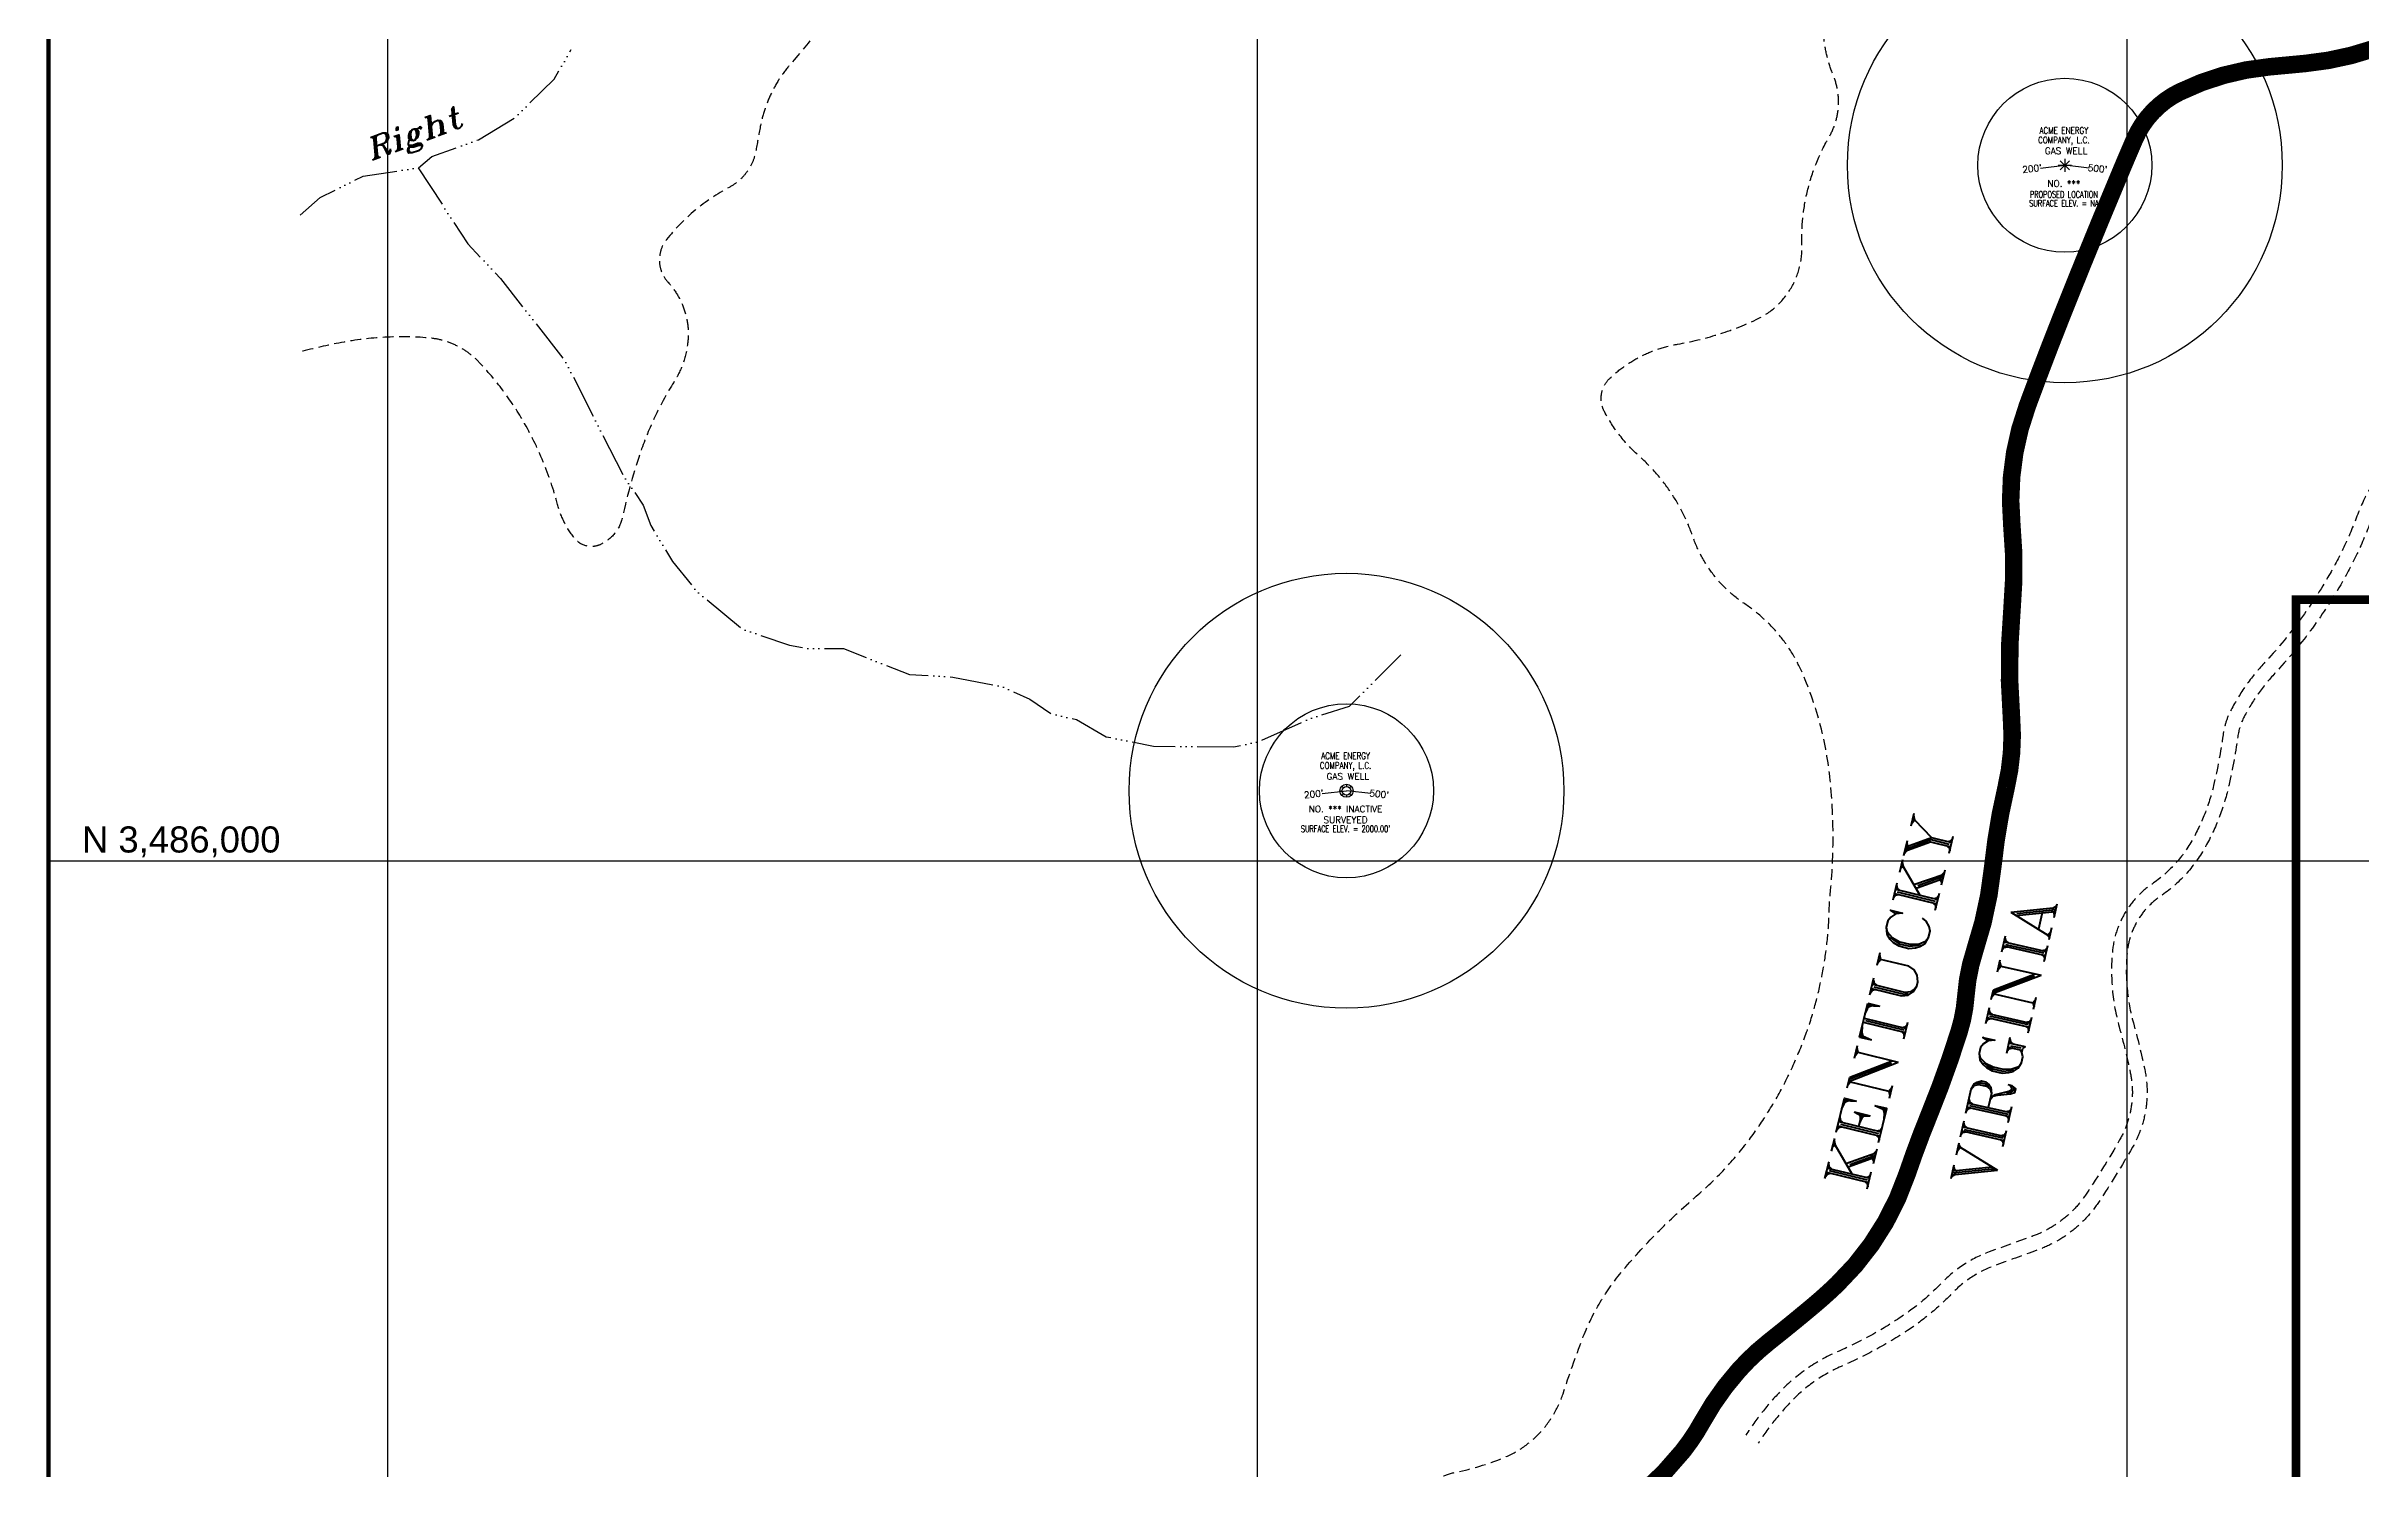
# Model space of a CAD drawing. Header units: inches. Extents: x 10131215 to 10153225, y 3476725 to 3491422.
# Drawn here: x 10131215 to 10136539, y 3484601 to 3487874 of the extents above; entities that cross this region are included whole.
import ezdxf
from ezdxf.enums import TextEntityAlignment as Align

# ---------------------------------------------------------------- set-up
doc = ezdxf.new("R2010")
doc.units = ezdxf.units.IN
doc.header["$LTSCALE"] = 100
doc.header["$MEASUREMENT"] = 0
for name, pattern in [('CENTER', [2, 1.25, -0.25, 0.25, -0.25]), ('DASHDOT', [1, 0.5, -0.25, 0, -0.25]), ('DASHED2', [0.375, 0.25, -0.125]), ('PHANTOMX2', [5, 2.5, -0.5, 0.5, -0.5, 0.5, -0.5]), ('STREAM', [1.5, 1, -0.125, 0, -0.125, 0, -0.125, 0, -0.125])]:
    doc.linetypes.add(name, pattern=pattern)
for name, color, linetype in [('BOUNDARY-MINE LIMITS', 30, 'DASHDOT'), ('BOUNDARY-STATE', 90, 'PHANTOMX2'), ('ELEVATIONS-UPEER MASON-CONTOURS', 175, 'CONTINUOUS'), ('GAS WELLS-EXISTING-INACTIVE', 11, 'CONTINUOUS'), ('GAS WELLS-PROPOSED', 171, 'CONTINUOUS'), ('GRID COORDINATES-VA SOUTH NAD27', 252, 'CONTINUOUS'), ('PROPERTY LINES-MINERAL', 1, 'CENTER'), ('ROADS', 34, 'DASHED2'), ('TITLE BLOCK-LEGEND-BORDER', 7, 'CONTINUOUS'), ('WATER-SURFACE', 140, 'STREAM')]:
    doc.layers.add(name, color=color, linetype=linetype)
doc.styles.add('GRIDLINE LABEL', font='ARIAL.TTF', dxfattribs={"height": 60})
doc.styles.add('ROMANT', font='ROMANT.SHX', dxfattribs={"width": 2063.613351, "height": 165.089068})
doc.styles.get("Standard").update_dxf_attribs({"font": 'simplex.shx'})

msp = doc.modelspace()

# ---------------------------------------------------------------- linework, layer by layer
at = {"layer": 'BOUNDARY-MINE LIMITS', "const_width": 20}
msp.add_lwpolyline([(10140753, 3479084.4), (10139113.1, 3481748), (10135309.1, 3481748), (10135309.1, 3484078.5), (10136387.9, 3484078.5), (10136387.9, 3486601.2), (10138341.9, 3486601.2), (10138341.9, 3487699.8), (10142188.8, 3487699.8), (10142412.7, 3484892.3), (10142623.9, 3484306.7), (10142796.8, 3484074.3), (10143151.6, 3484065.3), (10143500.4, 3483618.4), (10143792.6, 3483818), (10144004.3, 3483755.4), (10144488.2, 3483062.4), (10144843, 3482463.4), (10144896.6, 3482347.2), (10144953.3, 3482314.4), (10145033.8, 3482290.6), (10145541.6, 3481817.9), (10145505.8, 3481770.2), (10145917.3, 3481350.1)], dxfattribs=at)
at = {"layer": 'BOUNDARY-STATE', "const_width": 20.7, "flags": 128}
msp.add_lwpolyline([(10131798.8, 3481598.6, -0.039474), (10131887.6, 3481676.5, 0.038751), (10131961.7, 3481741.2, 0.087139), (10132095.6, 3481936.8, 0.045284), (10132133.2, 3482044.1, 0.002231), (10132167, 3482181.6, -0.10675), (10132288.1, 3482432.5, -0.052167), (10132454.4, 3482605.2, 0.055844), (10132572.2, 3482729.3, 0.024046), (10132637.3, 3482824.5, -0.043685), (10132730.5, 3482949.9, -0.046446), (10132908.8, 3483116.6, 0.072507), (10132968.6, 3483178.6, 0.026404), (10133001.3, 3483229.8, -0.020709), (10133063.1, 3483328.7, -0.010585), (10133116.5, 3483403.4, -0.008208), (10133171.5, 3483474.5, 0.0395), (10133296, 3483658.2, -0.064039), (10133404.3, 3483802.2, -0.036644), (10133548.8, 3483930.2, -0.023442), (10133719.2, 3484047.9, 0.01433), (10133920.4, 3484181.5, -0.08864), (10134267.8, 3484344.3, -0.046017), (10134346.2, 3484357.6, 0.086569), (10134716.4, 3484452, 0.119892), (10134970.5, 3484649.8, 0.041824), (10135014.6, 3484716.2, -0.056021), (10135098.6, 3484835.1, -0.043379), (10135169.3, 3484901.9, 0.006743), (10135270.7, 3484984.5, 0.017049), (10135326.3, 3485034.4, 0.120382), (10135484.4, 3485283.4, -0.015334), (10135535.9, 3485421.7, 0.021053), (10135604.4, 3485612, 0.058515), (10135619.2, 3485690.6, -0.063209), (10135641, 3485800.6, 0.055344), (10135681, 3485987.2, -0.03287), (10135712.2, 3486172.5, 0.078174), (10135724.1, 3486328.8, -0.042498), (10135725.5, 3486582.8, 0.046229), (10135725, 3486771.6, -0.112379), (10135761.2, 3487050.2, -0.006394), (10135841.3, 3487259.3, -0.004875), (10135975.3, 3487587.2, -0.002349), (10136007.6, 3487663.1, -0.178273), (10136116.1, 3487777.1, -0.091362), (10136325.7, 3487836.2, 0.000371), (10136409, 3487844, 0.098619), (10136658.3, 3487918.6, 0.024038), (10136862.4, 3488039.8, 0.027468), (10137079.2, 3488200.9, 0.034094), (10137196.4, 3488312.7, 0.177302), (10137257.3, 3488461.1, 0.072181), (10137242.1, 3488604.8, 0.011242), (10137165.2, 3488880.8, -0.044633), (10137109.1, 3489150.2, -0.125314), (10137129.8, 3489304.4, 0.003409), (10137158.4, 3489376.9, 0.158878), (10137164.3, 3489486, -0.062263), (10137136.4, 3489688.7, -0.04316), (10137156, 3489954, 0.006878), (10137183.8, 3490143, 0.034062), (10137194.5, 3490310.1, 0.04574), (10137181, 3490452, -0.002502), (10137178.1, 3490467.7, -0.002502)], format="xyb", dxfattribs=at)
at = {"layer": 'ELEVATIONS-UPEER MASON-CONTOURS', "const_width": 5}
for points in [[(10136606.4, 3483342.8, -0.01078), (10136387.1, 3483319.6, 0.016182), (10136241.1, 3483302.5, 0.000004), (10136163.6, 3483290.9, 0.00002), (10136147.8, 3483288.5, 0.000001), (10135988.5, 3483264.7, 0.000023), (10135979, 3483263.3, 0.000342), (10135978.9, 3483263.2, 0), (10135880.2, 3483248.3, 0.000547), (10135806.8, 3483237.1, 0.000358), (10135694.4, 3483219.8)], [(10137623.4, 3484107.9, 0), (10137609.7, 3484100.7, -0.000133)]]:
    msp.add_lwpolyline(points, format="xyb", dxfattribs=at)
at = {"layer": 'GAS WELLS-EXISTING-INACTIVE'}
for p, q in [((10134194.2, 3486172.5), (10134197.8, 3486169)), ((10134204.8, 3486176.9), (10134204.8, 3486171.9)), ((10134211.9, 3486169), (10134215.4, 3486172.5)), ((10134189.8, 3486161.9), (10134194.8, 3486161.9)), ((10134194.2, 3486151.3), (10134197.8, 3486154.9)), ((10134204.8, 3486151.9), (10134204.8, 3486146.9)), ((10134211.9, 3486154.9), (10134215.4, 3486151.3)), ((10134214.8, 3486161.9), (10134219.8, 3486161.9))]:
    msp.add_line(p, q, dxfattribs=at)
for points in [[(10134006, 3486140.2, 0, 12, 0), (10134041.8, 3486144.1, 0, 0, 0), (10134104.7, 3486151, 0, 0, 0)], [(10134701.9, 3486107.6, 0, 12, 0), (10134666.1, 3486111.5, 0, 0, 0), (10134302, 3486151.3, 0, 0, 0)]]:
    msp.add_lwpolyline(points, format="xyseb", dxfattribs=at)
for points in [[(10134148.7, 3486155.8), (10134204.8, 3486161.9)], [(10134260.9, 3486155.8), (10134204.8, 3486161.9)]]:
    msp.add_lwpolyline(points, dxfattribs=at)
for radius in [500, 200, 15, 10]:
    msp.add_circle((10134204.8, 3486161.9), radius, dxfattribs=at)
at = {"layer": 'GAS WELLS-PROPOSED'}
for p, q in [((10135841.6, 3487600), (10135871.6, 3487600)), ((10135846, 3487589.4), (10135867.2, 3487610.6)), ((10135846, 3487610.6), (10135867.2, 3487589.4)), ((10135856.6, 3487615), (10135856.6, 3487585))]:
    msp.add_line(p, q, dxfattribs=at)
for points in [[(10135800.5, 3487593.8), (10135856.6, 3487600)], [(10135912.7, 3487593.8), (10135856.6, 3487600)]]:
    msp.add_lwpolyline(points, dxfattribs=at)
for points in [[(10135657.8, 3487578.3, 0, 12, 0), (10135693.6, 3487582.2, 0, 0, 0), (10135756.5, 3487589, 0, 0, 0)], [(10136353.7, 3487545.7, 0, 12, 0), (10136317.9, 3487549.6, 0, 0, 0), (10135953.8, 3487589.4, 0, 0, 0)]]:
    msp.add_lwpolyline(points, format="xyseb", dxfattribs=at)
for radius in [500, 200]:
    msp.add_circle((10135856.6, 3487600), radius, dxfattribs=at)
at = {"layer": 'GRID COORDINATES-VA SOUTH NAD27'}
for p, q in [((10132000, 3476730), (10132000, 3490730)), ((10134000, 3476730), (10134000, 3490730)), ((10136000, 3476730), (10136000, 3490730)), ((10153220, 3486000), (10131220, 3486000))]:
    msp.add_line(p, q, dxfattribs=at)
at = {"layer": 'PROPERTY LINES-MINERAL', "const_width": 20, "flags": 128}
msp.add_lwpolyline([(10132963.2, 3483140.1, 0.027093), (10132984.8, 3483167, 0.026404), (10133018.7, 3483219.9, -0.020709), (10133079.6, 3483317.4, -0.010585), (10133132.5, 3483391.4, -0.008208), (10133187.1, 3483462, 0.0395), (10133313.4, 3483648.3, -0.064039), (10133418.6, 3483788.3, -0.036644), (10133560.9, 3483914.3, -0.023442), (10133729.7, 3484030.9, 0.01433), (10133931.9, 3484165.2, -0.08864), (10134273, 3484324.9, -0.046017), (10134347.7, 3484337.7, 0.086569), (10134724.6, 3484433.8, 0.119892), (10134986.2, 3484637.4, 0.041824), (10135032.2, 3484706.6, -0.056021), (10135113.6, 3484821.8, -0.043379), (10135181.7, 3484886.2, 0.006743), (10135283.6, 3484969.2, 0.017049), (10135340.2, 3485020, 0.120382), (10135503.3, 3485276.9, -0.015334), (10135554.5, 3485414.1, 0.021053), (10135623.5, 3485606, 0.058515), (10135639.2, 3485689.2, -0.063209), (10135660, 3485794.2, 0.055344), (10135700.9, 3485985.1, -0.03287), (10135731.7, 3486167.9, 0.078174), (10135744.1, 3486330.4, -0.042498), (10135745.4, 3486581, 0.046229), (10135744.9, 3486773.5, -0.112379), (10135780, 3487043.3, -0.006394), (10135859.8, 3487251.9, -0.004875), (10135993.8, 3487579.5, -0.002349), (10136026, 3487655.2, -0.178273), (10136124.9, 3487759.2, -0.091362), (10136327.5, 3487816.3, 0.000371), (10136410.9, 3487824.1, 0.098619), (10136667.6, 3487901, 0.024038), (10136873.4, 3488023.1, 0.027468), (10137092, 3488185.5, 0.034094), (10137211.1, 3488299.2, 0.177302), (10137277.3, 3488460.3, 0.072181), (10137261.5, 3488609.8, 0.011242), (10137184.3, 3488886.6, -0.044633), (10137129, 3489152.6, -0.125314), (10137148.4, 3489296.9, 0.000701), (10137154.3, 3489311.8)], format="xyb", dxfattribs=at)
at = {"layer": 'ROADS', "flags": 128}
for points in [[(10135901.5, 3490467.7, 0.04979), (10135888.6, 3490442.5, 0.057942), (10135835.2, 3490239.6, 0.004045), (10135805.6, 3490018.7, -0.058326), (10135738, 3489744.8, -0.087794), (10135562.1, 3489447.2, -0.04078), (10135299.3, 3489186.9, -0.086438), (10135102.6, 3489072.7, 0.045144), (10134854.9, 3488954.8, -0.159731), (10134689.6, 3488918.3, 0.118535), (10134541.9, 3488898, 0.147828), (10134300.8, 3488708.4, -0.058756), (10134192.3, 3488586.8, 0.096716), (10134112.8, 3488482.8, -0.320312), (10134014.6, 3488430.4, 0.09868), (10133840.9, 3488418.7, 0.202039), (10133634.9, 3488257.7, -0.159976), (10133494, 3488128, -0.170728), (10133407.1, 3488120.3, 0.198324), (10133151.5, 3488083.7, 0.105647), (10133049.8, 3487990, -0.024868), (10132926.7, 3487833.3, 0.132447), (10132856.9, 3487689.3, 0.005398), (10132847.1, 3487635.2, -0.232575), (10132785.3, 3487549.3, 0.1029), (10132641.1, 3487429.1, 0.369028), (10132644.7, 3487331.1, -0.220367), (10132689.8, 3487190, -0.1101), (10132658, 3487101, 0.056509), (10132584, 3486947.8, 0.031359), (10132540, 3486791.5, -0.238383), (10132488.5, 3486727.8, -0.339519), (10132430.7, 3486741.4, -0.107218), (10132390.6, 3486820.2, 0.066849), (10132311.7, 3487011.7, 0.05948), (10132209.9, 3487147.6, 0.183838), (10132093.5, 3487203.2, 0.067628), (10131893.5, 3487192.5, 0.018128), (10131798.8, 3487170.9, 0.018128)], [(10132853.3, 3483084.6), (10132977.9, 3483278.9, 0.079873), (10133096.2, 3483550.7, 0.000035), (10133152.1, 3483768.6, -0.033961), (10133212.2, 3483950.5, 0.128523), (10133236.6, 3484135.9, -0.174171), (10133250.4, 3484197.4, -0.237437), (10133306.3, 3484230.8, -0.033345), (10133426.9, 3484231.5, 0.110086), (10133595.5, 3484258.5, 0.06341), (10133703.3, 3484318, -0.135697), (10133896.4, 3484391, -0.026249), (10134116.4, 3484429, 0.045972), (10134249.3, 3484457.4, 0.15669), (10134332.6, 3484516.1, -0.181901), (10134458.2, 3484595.6, 0.043547), (10134563, 3484627.1, 0.222252), (10134702.7, 3484775.7, -0.011584), (10134747.4, 3484901.8, -0.082605), (10134836.4, 3485054.3, -0.0423), (10135009.2, 3485229.8, 0.055269), (10135131.2, 3485360.3, 0.083632), (10135272.2, 3485634.9, 0.075274), (10135315.2, 3485906, 0.05337), (10135317.1, 3486186.4, 0.076933), (10135253.6, 3486431.7, 0.144565), (10135120.8, 3486591.5, -0.163488), (10135000.9, 3486747, 0.128233), (10134878.4, 3486930.8, -0.089882), (10134797.9, 3487033.8, -0.334944), (10134810.4, 3487110.5, -0.14916), (10134966.1, 3487188.8, 0.066494), (10135147.2, 3487245.3, 0.300819), (10135252, 3487416.1, -0.141143), (10135314.9, 3487665.7, 0.234076), (10135324.3, 3487806.4, -0.136703), (10135304.6, 3487969.1, -0.143352), (10135335.5, 3488035.6, -0.000915), (10135394.7, 3488102.8, 0.17093), (10135424, 3488175, -0.238896), (10135460.5, 3488239.3, 0.116317), (10135572.7, 3488358.9, -0.186021), (10135654.4, 3488425.2, -0.049548), (10135960.3, 3488491.7, -0.015092), (10136109.5, 3488504.4, 0.194533), (10136293.8, 3488591, 0.109181), (10136394.9, 3488763.7, 0.0696), (10136419.4, 3488903.9), (10136398.5, 3489224.7, 0.015802), (10136387.9, 3489334.3, 0.109103), (10136321.9, 3489517.6, 0.069029), (10136244.6, 3489609.3, -0.174517), (10136158.9, 3489769, -0.062865), (10136155.5, 3489919.7, 0.024804), (10136163, 3490058.6, 0.154785), (10136129.7, 3490165.4, -0.103447), (10136062.6, 3490322.5, 0.020927), (10136027.2, 3490467.7, 0.020927)], [(10136895.6, 3486071.4), (10136894.5, 3486073.7, -0.083144), (10136845.4, 3486251.2, -0.090438), (10136859.4, 3486435.2, -0.062259), (10136930.6, 3486612.9, -0.070948), (10137092.6, 3486827.3), (10137268.3, 3486985.8, 0.368118), (10137280.9, 3487080.8, 0.041766), (10137248.4, 3487122.8, 0.304863), (10137182.6, 3487138.8, -0.014035), (10137020.5, 3487084, -0.016234), (10136793.9, 3487022.6, 0.061345), (10136669.6, 3486976.4, 0.096132), (10136607.4, 3486927.2, 0.088125), (10136528.4, 3486793.5, -0.042506), (10136461.6, 3486652.8, -0.055714), (10136315, 3486455.4, 0.067495), (10136238.8, 3486347.8, 0.086087), (10136220.5, 3486290.5, -0.023969), (10136198.7, 3486174, -0.071105), (10136148.7, 3486046.9, -0.113711), (10136057.3, 3485947.6, 0.224415), (10135965.9, 3485790.9, 0.089292), (10135981.6, 3485619.1, -0.015659), (10136007.2, 3485513.5, -0.184208), (10135982.7, 3485359.4, -0.014482), (10135907.2, 3485236.5, -0.163299), (10135781.4, 3485137.5, 0.002345), (10135682.4, 3485101.6, 0.113236), (10135573.4, 3485030.5, -0.054322), (10135476, 3484949.3, -0.044749), (10135332.8, 3484871.6, 0.099389), (10135203.6, 3484782.2, 0.047897), (10135123.1, 3484680.7, 0.047897)], [(10136876, 3486032.8), (10136863.7, 3486059.3, -0.083144), (10136811.6, 3486247.7, -0.090438), (10136826.5, 3486443.9, -0.062259), (10136900.8, 3486629.4, -0.071158), (10137069.2, 3486852), (10137245.6, 3487011.1, 0.368118), (10137252.3, 3487062.3, 0.041766), (10137223.4, 3487099.8, 0.304863), (10137194.4, 3487106.9, -0.014035), (10137030.4, 3487051.5, -0.016234), (10136801.8, 3486989.5, 0.061345), (10136685.2, 3486946.2, 0.096132), (10136633.2, 3486905, 0.088125), (10136560.2, 3486781.6, -0.042506), (10136491, 3486635.6, -0.055714), (10136339.8, 3486432.2, 0.067495), (10136269, 3486332.1, 0.086087), (10136254.2, 3486285.8, -0.023969), (10136231.8, 3486166.1, -0.071105), (10136178.2, 3486030.1, -0.113711), (10136076.5, 3485919.5, 0.224415), (10135999.7, 3485788, 0.089292), (10136014.3, 3485628.1, -0.015659), (10136040.4, 3485520.4, -0.184208), (10136012.1, 3485342.4, -0.014482), (10135935.6, 3485217.9, -0.163299), (10135792.8, 3485105.5, 0.002345), (10135694.1, 3485069.7, 0.113236), (10135597.9, 3485006.9, -0.054322), (10135494.8, 3484921, -0.044749), (10135346.2, 3484840.4, 0.099389), (10135228.1, 3484758.6, 0.047897), (10135151.6, 3484662.2, -28.203194)]]:
    msp.add_lwpolyline(points, format="xyb", dxfattribs=at)
at = {"layer": 'TITLE BLOCK-LEGEND-BORDER', "const_width": 10}
msp.add_lwpolyline([(10131220, 3476730), (10131220, 3490730), (10153220, 3490730), (10153220, 3476730)], close=True, dxfattribs=at)
at = {"layer": 'WATER-SURFACE', "flags": 128}
for points in [[(10131798.8, 3487485.1), (10131845.1, 3487526.1), (10131943.3, 3487575.1), (10132070.3, 3487594.2), (10132101.3, 3487620.4), (10132208.9, 3487658.8), (10132292.1, 3487708.8), (10132382.7, 3487798.4), (10132421.9, 3487866.1)], [(10132070.3, 3487594.2), (10132184.1, 3487419.8), (10132259.3, 3487340), (10132407.9, 3487150.3), (10132541.9, 3486886.4), (10132587.8, 3486818.4), (10132605, 3486772.2), (10132655, 3486689), (10132710.8, 3486620.3), (10132815.7, 3486533.6), (10132923.6, 3486496.9), (10132968.2, 3486489.1), (10133048.3, 3486489.1), (10133199.9, 3486429.6), (10133299.7, 3486423.4), (10133413.5, 3486401.3), (10133476.8, 3486372.3), (10133524.9, 3486339.2), (10133584.1, 3486325.5), (10133651.8, 3486286.3), (10133760.7, 3486264.5), (10133945.9, 3486263), (10134001.7, 3486274.6), (10134120.1, 3486327.3), (10134212, 3486356.7), (10134329.5, 3486474.7)]]:
    msp.add_lwpolyline(points, dxfattribs=at)

# ---------------------------------------------------------------- texts
at = {"layer": 'BOUNDARY-STATE', "style": 'ROMANT'}
for s, rotation, width, p in [('KENTUCKY', 76.2795, 1.166509, (10135399.8, 3485236.9)), ('VIRGINIA', 77.4196, 1.093371, (10135691.9, 3485243.8))]:
    msp.add_text(s, height=100, rotation=rotation, dxfattribs=dict(at, width=width)).set_placement(p)
at = {"layer": 'GAS WELLS-EXISTING-INACTIVE'}
for s, width, p in [('COMPANY, L.C.', 0.8, (10134202.7, 3486212.6)), ('ACME ENERGY', 0.8, (10134202.7, 3486234.7)), ("SURFACE ELEV. = 2000.00'", 0.6, (10134202.7, 3486067))]:
    msp.add_text(s, height=15, dxfattribs=dict(at, width=width)).set_placement(p, align=Align.CENTER)
for s, rotation, p in [("200'", 6.234, (10134130.4, 3486147)), ("500'", 353.766, (10134279.3, 3486147))]:
    msp.add_text(s, height=15, rotation=rotation, dxfattribs=at).set_placement(p, align=Align.CENTER)
for s, p in [(' GAS WELL', (10134202.7, 3486187.6)), ('NO. *** INACTIVE', (10134202.7, 3486112.6)), ('SURVEYED', (10134202.7, 3486087.6))]:
    msp.add_text(s, height=15, dxfattribs=at).set_placement(p, align=Align.CENTER)
at = {"layer": 'GAS WELLS-PROPOSED'}
for s, width, p in [('COMPANY, L.C.', 0.8, (10135854.4, 3487650.6)), ('ACME ENERGY', 0.8, (10135854.4, 3487672.7)), ('SURFACE ELEV. = NA', 0.7, (10135854.4, 3487505.1)), ('PROPOSED LOCATION', 0.7, (10135854.4, 3487525.6))]:
    msp.add_text(s, height=15, dxfattribs=dict(at, width=width)).set_placement(p, align=Align.CENTER)
for s, rotation, p in [("200'", 6.234, (10135782.2, 3487585)), ("500'", 353.766, (10135931.1, 3487585))]:
    msp.add_text(s, height=15, rotation=rotation, dxfattribs=at).set_placement(p, align=Align.CENTER)
for s, p in [(' GAS WELL', (10135854.4, 3487625.6)), ('NO. ***', (10135854.4, 3487550.6))]:
    msp.add_text(s, height=15, dxfattribs=at).set_placement(p, align=Align.CENTER)
at = {"layer": 'GRID COORDINATES-VA SOUTH NAD27', "style": 'GRIDLINE LABEL'}
msp.add_text('N 3,486,000', height=60, dxfattribs=at).set_placement((10131753.6, 3486020), align=Align.RIGHT)
at = {"layer": 'WATER-SURFACE', "style": 'ROMANT', "oblique": 15, "width": 1.175498}
msp.add_text('Right', height=50, rotation=20.2194, dxfattribs=at).set_placement((10131960.2, 3487610.8))

doc.saveas('drawing.dxf')
